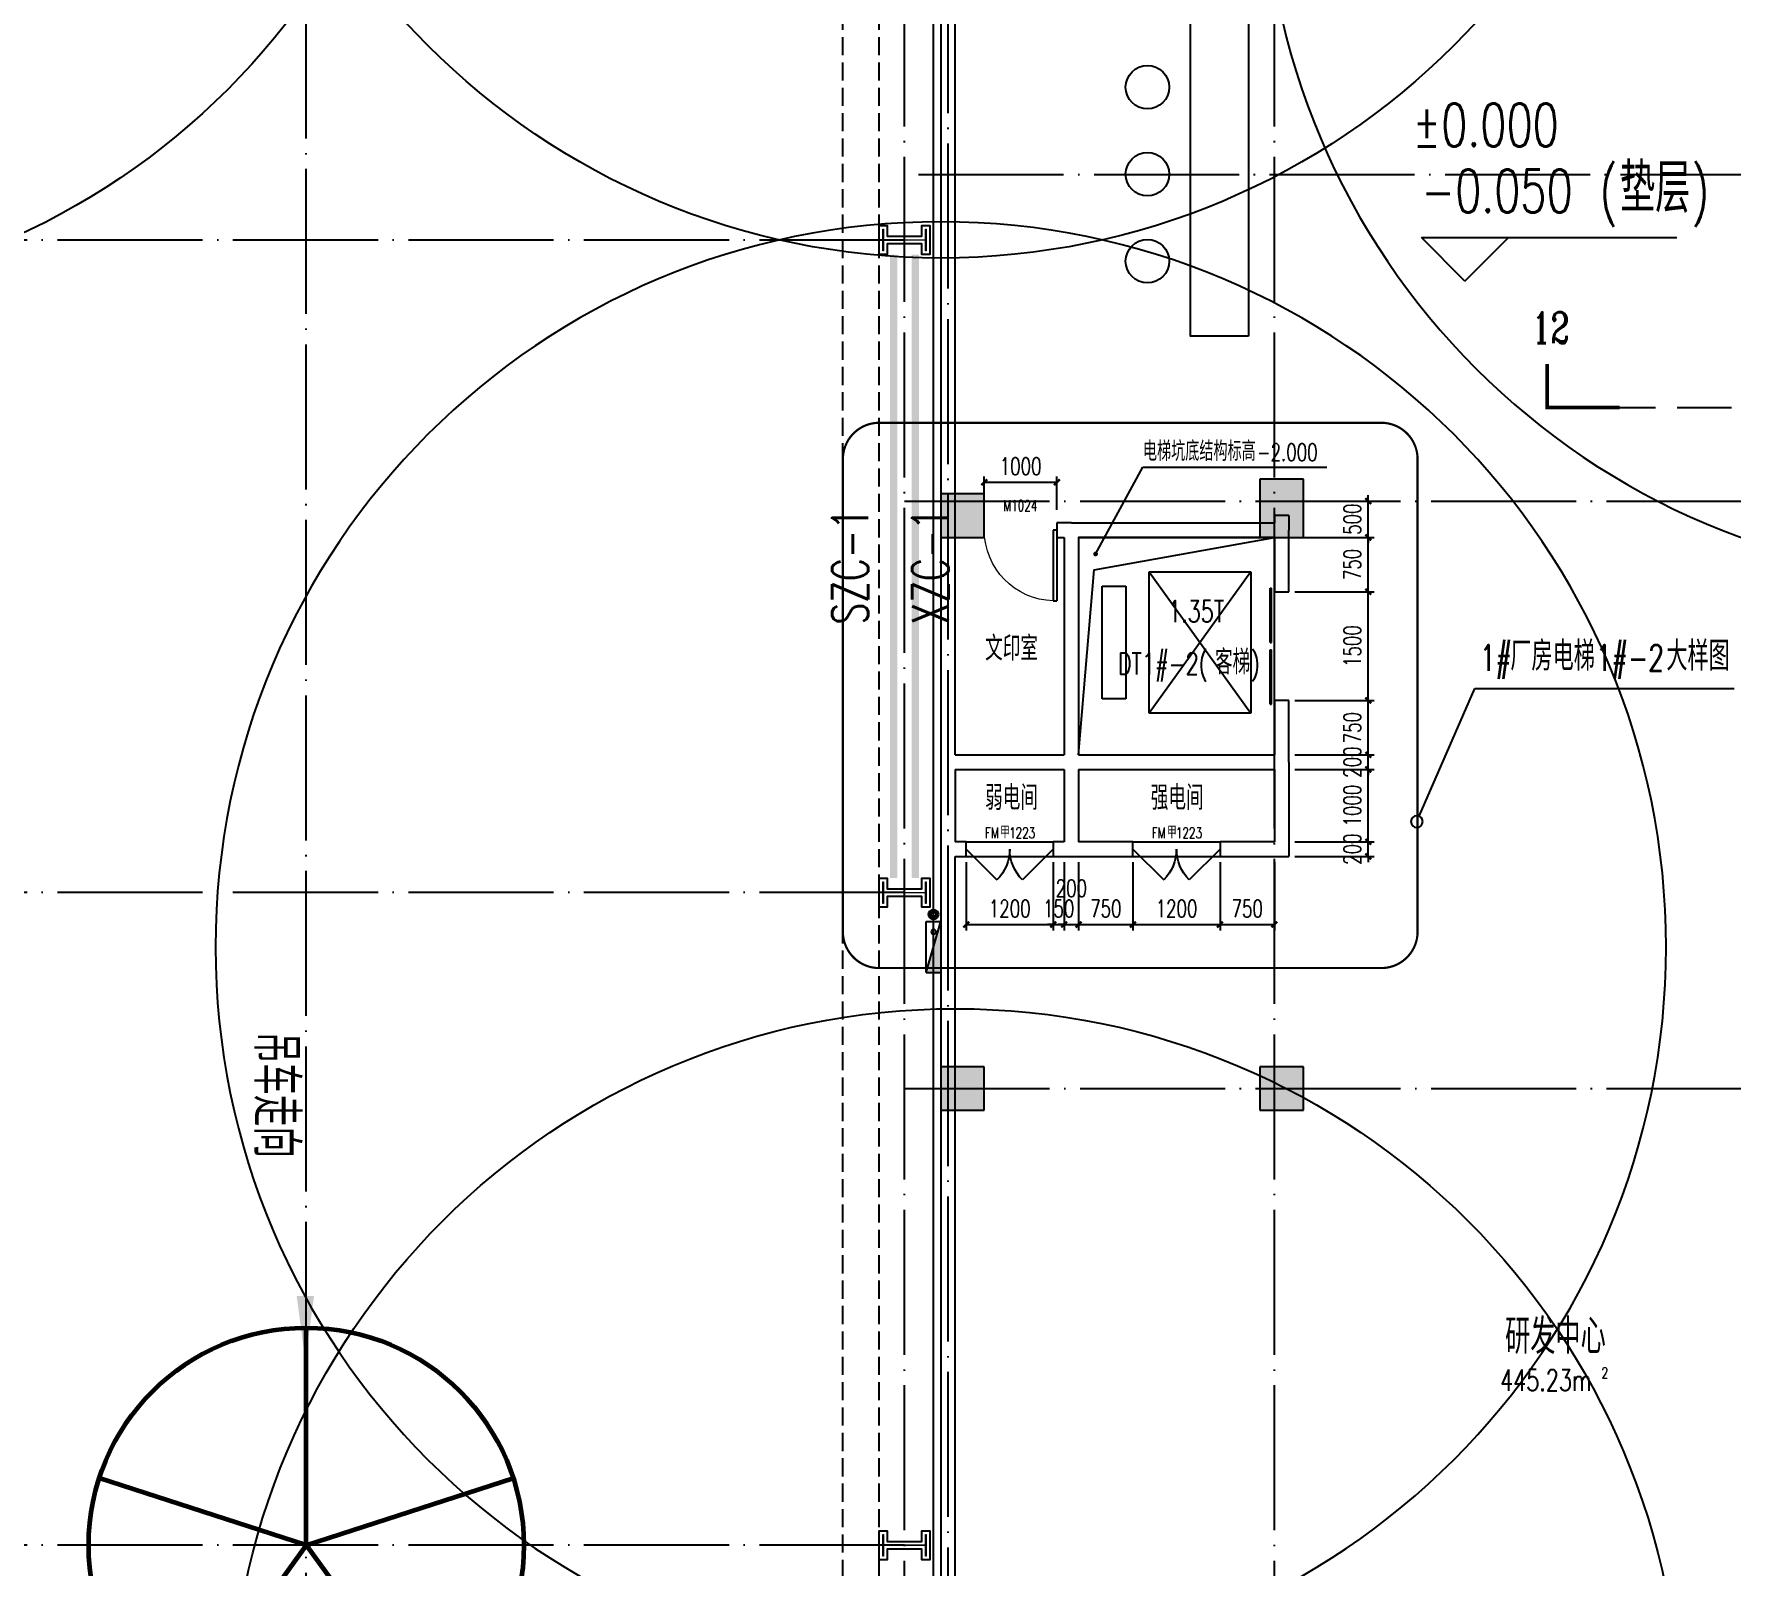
# Model space of a CAD drawing. Extents: x -1313754 to 847533, y 489853 to 941203.
# Drawn here: x -156459 to -133057, y 759533 to 780662 of the extents above; entities that cross this region are included whole.
import ezdxf
from ezdxf.enums import TextEntityAlignment as Align

# ---------------------------------------------------------------- set-up
doc = ezdxf.new("R2010")
doc.units = 0
doc.header["$LTSCALE"] = 1000
doc.header["$MEASUREMENT"] = 0
for name, pattern in [('CENTER', [2, 1.25, -0.25, 0.25, -0.25]), ('DASH', [0.35, 0.25, -0.1]), ('DOTE', [2.42, 2, -0.2, 0.02, -0.2])]:
    doc.linetypes.add(name, pattern=pattern)
doc.layers.get('Defpoints').update_dxf_attribs({"color": 210})
for name, color, linetype in [('A-AXIS-DOTE', 14, 'DOTE'), ('A-AXIS-DP', 126, 'Continuous'), ('A-AXIS-SYMB', 3, 'Continuous'), ('A-HATCH-2', 251, 'Continuous'), ('A-LIN-V', 9, 'Continuous'), ('A-STAIR', 150, 'Continuous'), ('A-TEXT', 61, 'Continuous'), ('A-WC', 223, 'Continuous'), ('A-WINDOW', 140, 'Continuous'), ('A-防火门窗', 1, 'Continuous'), ('AS-COLN', 6, 'Continuous'), ('AS-WALL', 40, 'Continuous'), ('AS-结构边线层', 200, 'Continuous'), ('DIM_ELEV', 3, 'Continuous'), ('DIM_SYMB', 3, 'Continuous'), ('PUB_HATCH', 8, 'Continuous'), ('PUB_TEXT', 7, 'Continuous'), ('SB_ZF消火栓', 10, 'Continuous'), ('WINDOW', 4, 'Continuous'), ('建-房间', 7, 'Continuous'), ('建-标高', 3, 'Continuous'), ('建-箭头', 3, 'Continuous'), ('建-门窗编号', 7, 'Continuous')]:
    doc.layers.add(name, color=color, linetype=linetype)
for name, color, linetype, lineweight in [('LG-ZF消防', 1, 'Continuous', 60), ('S-col', 2, 'Continuous', 0), ('THIN', 7, 'Continuous', 0), ('柱间支撑', 6, 'CENTER', 0)]:
    doc.layers.add(name, color=color, linetype=linetype, lineweight=lineweight)
doc.styles.add('_TCH_DIM', font='SIMPLEX', dxfattribs={"bigfont": 'GBCBIG'})
doc.styles.add('_TCH_DIM_T3', font='SIMPLEX', dxfattribs={"width": 0.705882, "bigfont": 'GBCBIG'})
doc.styles.add('_TCH_LABEL', font='COMPLEX', dxfattribs={"bigfont": 'GBCBIG'})
doc.styles.add('A-AREA', font='SIMPLEX', dxfattribs={"bigfont": 'GBCBIG'})
doc.styles.add('A-STANDARD', font='SIMPLEX', dxfattribs={"bigfont": 'GBCBIG'})
doc.styles.add('A-WIN-LABEL', font='SIMPLEX', dxfattribs={"bigfont": 'GBCBIG'})
doc.styles.add('TSSD_Rein', font='tj-romans1.shx', dxfattribs={"width": 0.7, "bigfont": 'tj-hztxt.shx'})
doc.dimstyles.new('_TCH_ARCH&&80', dxfattribs={"dimtxt": 238, "dimasz": 80, "dimexe": 80, "dimexo": 80, "dimgap": 101, "dimtad": 1, "dimdec": 0, "dimzin": 0, "dimdsep": 46, "dimtxsty": '_TCH_DIM_T3', "dimblk": 'ARCHTICK', "dimcen": 0.09, "dimclrt": 7, "dimazin": 2, "dimtfac": 1, "dimtdec": 0, "dimtix": 1, "dimtmove": 2, "dimatfit": 3, "dimfxl": 0, "dimtolj": 1, "dimtzin": 0, "dimarcsym": 0})

# ---------------------------------------------------------------- blocks, each defined once
blk = doc.blocks.new('dote')
at = {"layer": 'A-AXIS-DOTE'}
for p, q in [((68032.2, -69160), (68032.2, 36662.3)), ((76282.2, -68993.9), (76282.2, 36606.4)), ((81382.2, -68993.9), (81382.2, 36662.3)), ((76882.2, -68810), (76882.2, 36400)), ((112355, -26100), (76282.2, -26100)), ((76282.2, -27000), (-41310, -27000)), ((76282.2, -30600), (98661.5, -30600)), ((76282.2, -36000), (-41310, -36000)), ((76282.2, -38700), (98661.5, -38700)), ((76282.2, -45000), (-41310, -45000))]:
    blk.add_line(p, q, dxfattribs=at)
at = {"layer": 'DIM_SYMB', "const_width": 50}
blk.add_lwpolyline([(85141.4, -28708.6), (85141.4, -29308.6), (86141.4, -29308.6)], dxfattribs=at)
at = {"layer": 'DIM_SYMB', "linetype": 'DASH', "ltscale": 3}
blk.add_lwpolyline([(85886.4, -29308.6), (162136.4, -29308.6)], dxfattribs=at)
at = {"layer": 'PUB_TEXT', "style": '_TCH_LABEL', "width": 0.705882}
blk.add_text('12', height=425, dxfattribs=at).set_placement((84934.2, -28421.1))
blk = doc.blocks.new('43243')
at = {"layer": 'AS-结构边线层'}
for points in [[(-144054, 741420), (-144054, 832220)], [(-143954, 832220), (-143954, 741420), (-143154, 741420), (-143154, 741720), (-140454, 741720), (-140454, 741420), (-128354, 741420), (-128354, 741420), (-128354, 741820), (-128054, 741820), (-128054, 774220), (-128354, 774220), (-128354, 774520), (-131054, 774520), (-131054, 782920), (-128354, 782920), (-128354, 783220), (-128054, 783220), (-128054, 818320)], [(-142054, 770720), (-141840, 773270), (-139354, 773720)]]:
    blk.add_lwpolyline(points, dxfattribs=at)
blk.add_lwpolyline([(-142054, 770720), (-139354, 770720), (-139354, 773720), (-142054, 773720)], close=True, dxfattribs=at)
blk = doc.blocks.new('_FZH')
at = {"layer": 'A-HATCH-2'}
blk.add_lwpolyline([(-0.437, -0.25), (-0.437, 0.25), (-0.297, 0.25), (-0.297, 0.067), (0.298, 0.067), (0.298, 0.25), (0.438, 0.25), (0.438, -0.25), (0.298, -0.25), (0.298, -0.068), (-0.297, -0.068), (-0.297, -0.25)], close=True, dxfattribs=at)
at = {"layer": 'S-col'}
blk.add_lwpolyline([(-0.375, -0.188), (-0.375, 0.187), (-0.36, 0.187), (-0.36, 0.005), (0.36, 0.005), (0.36, 0.187), (0.375, 0.187), (0.375, -0.188), (0.36, -0.188), (0.36, -0.005), (-0.36, -0.005), (-0.36, -0.188)], close=True, dxfattribs=at)
blk = doc.blocks.new('w4234324')
at = {"xscale": 800.0000000000005, "yscale": 800.0000000000005, "zscale": 800.0000000000005}
for p in [(-144454, 777820), (-144454, 768820), (-144454, 759820)]:
    blk.add_blockref('_FZH', p, dxfattribs=at)
blk = doc.blocks.new('3243243')
at = {"layer": 'A-HATCH-2', "linetype": 'DASH'}
for p, q in [((-145304.2, 741520), (-145304.2, 822870)), ((-144804.2, 741520), (-144804.2, 822870))]:
    blk.add_line(p, q, dxfattribs=at)
blk = doc.blocks.new('w4324324')
at = {"layer": 'A-HATCH-2', "lineweight": 60}
for q in [(-1694760, 686605), (-1697614, 684532), (-1691907, 684532), (-1696524, 681178), (-1692997, 681178)]:
    blk.add_line((-1694760, 683605), q, dxfattribs=at)
blk.add_circle((-1694760, 683605), 3000, dxfattribs=at)
blk = doc.blocks.new('w423432')
at = {"layer": 'A-LIN-V'}
blk.add_blockref('w4324324', (16500, -63000), dxfattribs=at)
blk = doc.blocks.new('3132')
at = {"layer": 'A-AXIS-SYMB'}
for p, q in [((-137358, 769874), (-136591, 771636)), ((-136591, 771636), (-133015, 771636))]:
    blk.add_line(p, q, dxfattribs=at)
blk.add_lwpolyline([(-137309, 769800, 1), (-137471, 769800, 1)], format="xyb", close=True, dxfattribs=at)
at = {"layer": 'DIM_ELEV', "linetype": 'DASH', "const_width": 30}
blk.add_lwpolyline([(-144804, 775300), (-137880, 775300, -0.414214), (-137380, 774800), (-137380, 768280, -0.414214), (-137880, 767780), (-144804, 767780, -0.414214), (-145304, 768280), (-145304, 774800, -0.414214)], format="xyb", close=True, dxfattribs=at)
at = {"layer": 'PUB_TEXT', "style": '_TCH_DIM', "width": 0.705882}
for s, p in [('1#', (-136522, 771881)), ('1#-2', (-134922, 771881))]:
    blk.add_text(s, height=357, dxfattribs=at).set_placement(p)
at = {"layer": 'PUB_TEXT', "style": '_TCH_DIM'}
for s, p in [('厂房电梯', (-136102, 771881)), ('大样图', (-133950, 771881))]:
    blk.add_text(s, height=405.1, dxfattribs=at).set_placement(p)
blk = doc.blocks.new('333')
at = {"layer": 'A-WC'}
blk.add_lwpolyline([(-139709.4, 776495), (-140509.4, 776495), (-140509.4, 780995), (-139709.4, 780995)], close=True, dxfattribs=at)
for centre in [(-141105.3, 779927.6), (-141105.3, 778727.6), (-141105.3, 777527.6)]:
    blk.add_circle(centre, 300, dxfattribs=at)
blk = doc.blocks.new('23124232432')
at = {"layer": '柱间支撑', "const_width": 100}
for points in [[(-144604, 777620), (-144604, 769020)], [(-144304, 777620), (-144304, 769020)]]:
    blk.add_lwpolyline(points, dxfattribs=at)
at = {"layer": 'THIN', "style": 'TSSD_Rein', "width": 0.7}
for s, p in [('SZC-1', (-144804, 773320)), ('XZC-1', (-143700, 773320))]:
    blk.add_text(s, height=500, rotation=90, dxfattribs=at).set_placement(p, align=Align.BOTTOM_CENTER)
blk = doc.blocks.new('A$C5D961328')
at = {"layer": 'SB_ZF消火栓'}
blk.add_hatch(color=256, dxfattribs=at).paths.add_polyline_path([(0, 40), (700, 40), (700, 240)])
at = {"layer": 'A-LIN-V', "ltscale": 500}
blk.add_circle((350, 40), 10001, dxfattribs=at)
at = {"layer": 'SB_ZF消火栓'}
for p, q in [((700, 240), (0, 240)), ((0, 240), (0, 40)), ((700, 240), (0, 40)), ((700, 240), (700, 40)), ((0, 40), (700, 40))]:
    blk.add_line(p, q, dxfattribs=at)
at = {"layer": 'SB_ZF消火栓', "color": 1}
blk.add_circle((140, 140), 32.5, dxfattribs=at)
blk = doc.blocks.new('43242343')
at = {"layer": 'LG-ZF消防', "linetype": 'Continuous'}
blk.add_circle((-144054, 768520), 50, dxfattribs=at)
blk = doc.blocks.new('234243242332')
at = {"layer": 'LG-ZF消防', "linetype": 'Continuous'}
blk.add_blockref('43242343', (0, 0), dxfattribs=at)
at = {"layer": 'SB_ZF消火栓'}
for p, rotation in [((-143914, 787223), 90), ((-143794, 757568), 270)]:
    blk.add_blockref('A$C5D961328', p, dxfattribs=dict(at, rotation=rotation))
blk.add_blockref('A$C5D961328', (-161209, 786930), dxfattribs=at)
at = {"layer": 'SB_ZF消火栓', "xscale": -1}
blk.add_blockref('A$C5D961328', (-129154, 783080), dxfattribs=at)
at = {"layer": 'SB_ZF消火栓', "xscale": -1, "rotation": 89.99999999999997}
blk.add_blockref('A$C5D961328', (-143914, 768420), dxfattribs=at)
blk = doc.blocks.new('w4324323333')
at = {"layer": 'AS-COLN'}
for p, q in [((-138954, 774520), (-139554, 774520)), ((-139554, 774520), (-139554, 773720)), ((-138954, 773720), (-138954, 774520)), ((-143354, 774320), (-143954, 774320)), ((-143954, 774320), (-143954, 773720)), ((-143354, 773720), (-143354, 774320)), ((-143954, 773720), (-143354, 773720)), ((-139554, 773720), (-138954, 773720)), ((-143354, 766420), (-143954, 766420)), ((-143954, 766420), (-143954, 765820)), ((-143354, 765820), (-143354, 766420)), ((-138954, 766420), (-139554, 766420)), ((-139554, 766420), (-139554, 765820)), ((-138954, 765820), (-138954, 766420)), ((-143954, 765820), (-143354, 765820)), ((-139554, 765820), (-138954, 765820))]:
    blk.add_line(p, q, dxfattribs=at)
blk = doc.blocks.new('_ArchTick')
at = {"color": 0, "linetype": 'ByBlock', "const_width": 0.4}
blk.add_lwpolyline([(-0.5, -0.5), (0.5, 0.5)], dxfattribs=at)
blk = doc.blocks.new('*D838')
at = {"layer": 'A-AXIS-DP', "color": 0, "lineweight": -2}
for p, q in [((-143354, 774100), (-143354, 774560)), ((-143354, 774480), (-142354, 774480)), ((-142354, 774100), (-142354, 774560))]:
    blk.add_line(p, q, dxfattribs=at)
at = {"layer": 'Defpoints', "color": 0}
for p in [(-142354, 774480), (-143354, 774020), (-142354, 774020)]:
    blk.add_point(p, dxfattribs=at)
at = {"layer": 'A-AXIS-DP', "color": 0, "lineweight": -2, "xscale": 80, "yscale": 80, "zscale": 80, "rotation": 180}
blk.add_blockref('_ArchTick', (-143354, 774480), dxfattribs=at)
at = {"layer": 'A-AXIS-DP', "color": 0, "lineweight": -2, "xscale": 80, "yscale": 80, "zscale": 80}
blk.add_blockref('_ArchTick', (-142354, 774480), dxfattribs=at)
at = {"layer": 'A-AXIS-DP', "color": 7, "insert": (-142854, 774700), "char_height": 238, "attachment_point": 5, "style": '_TCH_DIM_T3'}
blk.add_mtext('\\A1;1000', dxfattribs=at)
blk = doc.blocks.new('*D852')
at = {"layer": 'A-AXIS-DP', "color": 0, "lineweight": -2}
for p, q in [((-143604, 769240), (-143604, 768300)), ((-142404, 769240), (-142404, 768300)), ((-143604, 768380), (-142404, 768380))]:
    blk.add_line(p, q, dxfattribs=at)
at = {"layer": 'Defpoints', "color": 0}
for p in [(-143604, 769320), (-142404, 769320), (-142404, 768380)]:
    blk.add_point(p, dxfattribs=at)
at = {"layer": 'A-AXIS-DP', "color": 0, "lineweight": -2, "xscale": 80, "yscale": 80, "zscale": 80, "rotation": 180}
blk.add_blockref('_ArchTick', (-143604, 768380), dxfattribs=at)
at = {"layer": 'A-AXIS-DP', "color": 0, "lineweight": -2, "xscale": 80, "yscale": 80, "zscale": 80}
blk.add_blockref('_ArchTick', (-142404, 768380), dxfattribs=at)
at = {"layer": 'A-AXIS-DP', "color": 7, "insert": (-143004, 768600), "char_height": 238, "attachment_point": 5, "style": '_TCH_DIM_T3'}
blk.add_mtext('\\A1;1200', dxfattribs=at)
blk = doc.blocks.new('*D853')
at = {"layer": 'A-AXIS-DP', "color": 0, "lineweight": -2}
for p, q in [((-142404, 769240), (-142404, 768300)), ((-142254, 769240), (-142254, 768300)), ((-142404, 768380), (-142484, 768380)), ((-142404, 768380), (-142254, 768380)), ((-142254, 768380), (-142174, 768380))]:
    blk.add_line(p, q, dxfattribs=at)
at = {"layer": 'Defpoints', "color": 0}
for p in [(-142404, 769320), (-142254, 769320), (-142254, 768380)]:
    blk.add_point(p, dxfattribs=at)
at = {"layer": 'A-AXIS-DP', "color": 0, "lineweight": -2, "xscale": 80, "yscale": 80, "zscale": 80}
blk.add_blockref('_ArchTick', (-142404, 768380), dxfattribs=at)
at = {"layer": 'A-AXIS-DP', "color": 0, "lineweight": -2, "xscale": 80, "yscale": 80, "zscale": 80, "rotation": 180}
blk.add_blockref('_ArchTick', (-142254, 768380), dxfattribs=at)
at = {"layer": 'A-AXIS-DP', "color": 7, "insert": (-142329, 768600), "char_height": 238, "attachment_point": 5, "style": '_TCH_DIM_T3'}
blk.add_mtext('\\A1;150', dxfattribs=at)
blk = doc.blocks.new('*D854')
at = {"layer": 'A-AXIS-DP', "color": 0, "lineweight": -2}
for p, q in [((-142254, 769240), (-142254, 768300)), ((-142054, 769240), (-142054, 768300)), ((-142254, 768380), (-142334, 768380)), ((-142254, 768380), (-142054, 768380)), ((-142054, 768380), (-141974, 768380))]:
    blk.add_line(p, q, dxfattribs=at)
at = {"layer": 'Defpoints', "color": 0}
for p in [(-142254, 769320), (-142054, 769320), (-142054, 768380)]:
    blk.add_point(p, dxfattribs=at)
at = {"layer": 'A-AXIS-DP', "color": 0, "lineweight": -2, "xscale": 80, "yscale": 80, "zscale": 80}
blk.add_blockref('_ArchTick', (-142254, 768380), dxfattribs=at)
at = {"layer": 'A-AXIS-DP', "color": 0, "lineweight": -2, "xscale": 80, "yscale": 80, "zscale": 80, "rotation": 180}
blk.add_blockref('_ArchTick', (-142054, 768380), dxfattribs=at)
at = {"layer": 'A-AXIS-DP', "color": 7, "insert": (-142154, 768880), "char_height": 238, "attachment_point": 5, "style": '_TCH_DIM_T3'}
blk.add_mtext('\\A1;200', dxfattribs=at)
blk = doc.blocks.new('*D855')
at = {"layer": 'A-AXIS-DP', "color": 0, "lineweight": -2}
for p, q in [((-142054, 769240), (-142054, 768300)), ((-141304, 769240), (-141304, 768300)), ((-142054, 768380), (-141304, 768380))]:
    blk.add_line(p, q, dxfattribs=at)
at = {"layer": 'Defpoints', "color": 0}
for p in [(-142054, 769320), (-141304, 769320), (-141304, 768380)]:
    blk.add_point(p, dxfattribs=at)
at = {"layer": 'A-AXIS-DP', "color": 0, "lineweight": -2, "xscale": 80, "yscale": 80, "zscale": 80, "rotation": 180}
blk.add_blockref('_ArchTick', (-142054, 768380), dxfattribs=at)
at = {"layer": 'A-AXIS-DP', "color": 0, "lineweight": -2, "xscale": 80, "yscale": 80, "zscale": 80}
blk.add_blockref('_ArchTick', (-141304, 768380), dxfattribs=at)
at = {"layer": 'A-AXIS-DP', "color": 7, "insert": (-141679, 768600), "char_height": 238, "attachment_point": 5, "style": '_TCH_DIM_T3'}
blk.add_mtext('\\A1;750', dxfattribs=at)
blk = doc.blocks.new('*D856')
at = {"layer": 'A-AXIS-DP', "color": 0, "lineweight": -2}
for p, q in [((-141304, 769240), (-141304, 768300)), ((-140104, 769240), (-140104, 768300)), ((-141304, 768380), (-140104, 768380))]:
    blk.add_line(p, q, dxfattribs=at)
at = {"layer": 'Defpoints', "color": 0}
for p in [(-141304, 769320), (-140104, 769320), (-140104, 768380)]:
    blk.add_point(p, dxfattribs=at)
at = {"layer": 'A-AXIS-DP', "color": 0, "lineweight": -2, "xscale": 80, "yscale": 80, "zscale": 80, "rotation": 180}
blk.add_blockref('_ArchTick', (-141304, 768380), dxfattribs=at)
at = {"layer": 'A-AXIS-DP', "color": 0, "lineweight": -2, "xscale": 80, "yscale": 80, "zscale": 80}
blk.add_blockref('_ArchTick', (-140104, 768380), dxfattribs=at)
at = {"layer": 'A-AXIS-DP', "color": 7, "insert": (-140704, 768600), "char_height": 238, "attachment_point": 5, "style": '_TCH_DIM_T3'}
blk.add_mtext('\\A1;1200', dxfattribs=at)
blk = doc.blocks.new('*D857')
at = {"layer": 'A-AXIS-DP', "color": 0, "lineweight": -2}
for p, q in [((-140104, 769240), (-140104, 768300)), ((-139354, 769240), (-139354, 768300)), ((-140104, 768380), (-139354, 768380))]:
    blk.add_line(p, q, dxfattribs=at)
at = {"layer": 'Defpoints', "color": 0}
for p in [(-140104, 769320), (-139354, 769320), (-139354, 768380)]:
    blk.add_point(p, dxfattribs=at)
at = {"layer": 'A-AXIS-DP', "color": 0, "lineweight": -2, "xscale": 80, "yscale": 80, "zscale": 80, "rotation": 180}
blk.add_blockref('_ArchTick', (-140104, 768380), dxfattribs=at)
at = {"layer": 'A-AXIS-DP', "color": 0, "lineweight": -2, "xscale": 80, "yscale": 80, "zscale": 80}
blk.add_blockref('_ArchTick', (-139354, 768380), dxfattribs=at)
at = {"layer": 'A-AXIS-DP', "color": 7, "insert": (-139729, 768600), "char_height": 238, "attachment_point": 5, "style": '_TCH_DIM_T3'}
blk.add_mtext('\\A1;750', dxfattribs=at)
blk = doc.blocks.new('*D858')
at = {"layer": 'A-AXIS-DP', "color": 0, "lineweight": -2}
for p, q in [((-139074, 774220), (-137980, 774220)), ((-138060, 774220), (-138060, 774300)), ((-138060, 773720), (-138060, 774220)), ((-139074, 773720), (-137980, 773720)), ((-138060, 773720), (-138060, 773640))]:
    blk.add_line(p, q, dxfattribs=at)
at = {"layer": 'Defpoints', "color": 0}
for p in [(-139154, 774220), (-138060, 774220), (-139154, 773720)]:
    blk.add_point(p, dxfattribs=at)
at = {"layer": 'A-AXIS-DP', "color": 0, "lineweight": -2, "xscale": 80, "yscale": 80, "zscale": 80}
for p, rotation in [((-138060, 774220), 270), ((-138060, 773720), 90)]:
    blk.add_blockref('_ArchTick', p, dxfattribs=dict(at, rotation=rotation))
at = {"layer": 'A-AXIS-DP', "color": 7, "insert": (-138280, 773970), "char_height": 238, "attachment_point": 5, "rotation": 90, "style": '_TCH_DIM_T3'}
blk.add_mtext('\\A1;500', dxfattribs=at)
blk = doc.blocks.new('*D859')
at = {"layer": 'A-AXIS-DP', "color": 0, "lineweight": -2}
for p, q in [((-139074, 773720), (-137980, 773720)), ((-138060, 772970), (-138060, 773720)), ((-139074, 772970), (-137980, 772970))]:
    blk.add_line(p, q, dxfattribs=at)
at = {"layer": 'Defpoints', "color": 0}
for p in [(-139154, 773720), (-138060, 773720), (-139154, 772970)]:
    blk.add_point(p, dxfattribs=at)
at = {"layer": 'A-AXIS-DP', "color": 0, "lineweight": -2, "xscale": 80, "yscale": 80, "zscale": 80}
for p, rotation in [((-138060, 773720), 90), ((-138060, 772970), 270)]:
    blk.add_blockref('_ArchTick', p, dxfattribs=dict(at, rotation=rotation))
at = {"layer": 'A-AXIS-DP', "color": 7, "insert": (-138280, 773345), "char_height": 238, "attachment_point": 5, "rotation": 90, "style": '_TCH_DIM_T3'}
blk.add_mtext('\\A1;750', dxfattribs=at)
blk = doc.blocks.new('*D860')
at = {"layer": 'A-AXIS-DP', "color": 0, "lineweight": -2}
for p, q in [((-139074, 772970), (-137980, 772970)), ((-138060, 771470), (-138060, 772970)), ((-139074, 771470), (-137980, 771470))]:
    blk.add_line(p, q, dxfattribs=at)
at = {"layer": 'Defpoints', "color": 0}
for p in [(-139154, 772970), (-138060, 772970), (-139154, 771470)]:
    blk.add_point(p, dxfattribs=at)
at = {"layer": 'A-AXIS-DP', "color": 0, "lineweight": -2, "xscale": 80, "yscale": 80, "zscale": 80}
for p, rotation in [((-138060, 772970), 90), ((-138060, 771470), 270)]:
    blk.add_blockref('_ArchTick', p, dxfattribs=dict(at, rotation=rotation))
at = {"layer": 'A-AXIS-DP', "color": 7, "insert": (-138280, 772220), "char_height": 238, "attachment_point": 5, "rotation": 90, "style": '_TCH_DIM_T3'}
blk.add_mtext('\\A1;1500', dxfattribs=at)
blk = doc.blocks.new('*D861')
at = {"layer": 'A-AXIS-DP', "color": 0, "lineweight": -2}
for p, q in [((-139074, 771470), (-137980, 771470)), ((-138060, 770720), (-138060, 771470)), ((-139074, 770720), (-137980, 770720))]:
    blk.add_line(p, q, dxfattribs=at)
at = {"layer": 'Defpoints', "color": 0}
for p in [(-139154, 771470), (-138060, 771470), (-139154, 770720)]:
    blk.add_point(p, dxfattribs=at)
at = {"layer": 'A-AXIS-DP', "color": 0, "lineweight": -2, "xscale": 80, "yscale": 80, "zscale": 80}
for p, rotation in [((-138060, 771470), 90), ((-138060, 770720), 270)]:
    blk.add_blockref('_ArchTick', p, dxfattribs=dict(at, rotation=rotation))
at = {"layer": 'A-AXIS-DP', "color": 7, "insert": (-138280, 771095), "char_height": 238, "attachment_point": 5, "rotation": 90, "style": '_TCH_DIM_T3'}
blk.add_mtext('\\A1;750', dxfattribs=at)
blk = doc.blocks.new('*D862')
at = {"layer": 'A-AXIS-DP', "color": 0, "lineweight": -2}
for p, q in [((-139074, 770720), (-137980, 770720)), ((-138060, 770720), (-138060, 770800)), ((-138060, 770520), (-138060, 770720)), ((-139074, 770520), (-137980, 770520)), ((-138060, 770520), (-138060, 770440))]:
    blk.add_line(p, q, dxfattribs=at)
at = {"layer": 'Defpoints', "color": 0}
for p in [(-139154, 770720), (-138060, 770720), (-139154, 770520)]:
    blk.add_point(p, dxfattribs=at)
at = {"layer": 'A-AXIS-DP', "color": 0, "lineweight": -2, "xscale": 80, "yscale": 80, "zscale": 80}
for p, rotation in [((-138060, 770720), 270), ((-138060, 770520), 90)]:
    blk.add_blockref('_ArchTick', p, dxfattribs=dict(at, rotation=rotation))
at = {"layer": 'A-AXIS-DP', "color": 7, "insert": (-138280, 770620), "char_height": 238, "attachment_point": 5, "rotation": 90, "style": '_TCH_DIM_T3'}
blk.add_mtext('\\A1;200', dxfattribs=at)
blk = doc.blocks.new('*D863')
at = {"layer": 'A-AXIS-DP', "color": 0, "lineweight": -2}
for p, q in [((-139074, 770520), (-137980, 770520)), ((-138060, 769520), (-138060, 770520)), ((-139074, 769520), (-137980, 769520))]:
    blk.add_line(p, q, dxfattribs=at)
at = {"layer": 'Defpoints', "color": 0}
for p in [(-139154, 770520), (-138060, 770520), (-139154, 769520)]:
    blk.add_point(p, dxfattribs=at)
at = {"layer": 'A-AXIS-DP', "color": 0, "lineweight": -2, "xscale": 80, "yscale": 80, "zscale": 80}
for p, rotation in [((-138060, 770520), 90), ((-138060, 769520), 270)]:
    blk.add_blockref('_ArchTick', p, dxfattribs=dict(at, rotation=rotation))
at = {"layer": 'A-AXIS-DP', "color": 7, "insert": (-138280, 770020), "char_height": 238, "attachment_point": 5, "rotation": 90, "style": '_TCH_DIM_T3'}
blk.add_mtext('\\A1;1000', dxfattribs=at)
blk = doc.blocks.new('*D864')
at = {"layer": 'A-AXIS-DP', "color": 0, "lineweight": -2}
for p, q in [((-139074, 769520), (-137980, 769520)), ((-138060, 769520), (-138060, 769600)), ((-138060, 769320), (-138060, 769520)), ((-139074, 769320), (-137980, 769320)), ((-138060, 769320), (-138060, 769240))]:
    blk.add_line(p, q, dxfattribs=at)
at = {"layer": 'Defpoints', "color": 0}
for p in [(-139154, 769520), (-138060, 769520), (-139154, 769320)]:
    blk.add_point(p, dxfattribs=at)
at = {"layer": 'A-AXIS-DP', "color": 0, "lineweight": -2, "xscale": 80, "yscale": 80, "zscale": 80}
for p, rotation in [((-138060, 769520), 270), ((-138060, 769320), 90)]:
    blk.add_blockref('_ArchTick', p, dxfattribs=dict(at, rotation=rotation))
at = {"layer": 'A-AXIS-DP', "color": 7, "insert": (-138280, 769420), "char_height": 238, "attachment_point": 5, "rotation": 90, "style": '_TCH_DIM_T3'}
blk.add_mtext('\\A1;200', dxfattribs=at)
blk = doc.blocks.new('$DORLIB2D$00000127')
at = {"color": 0}
for points in [[(-0.533, 0.795), (-0.533, 0.69)], [(-0.033, 0.795), (-0.533, 0.795)], [(-0.033, 0.795), (-0.033, 0.69)], [(0.533, 0.795), (0.033, 0.795)], [(0.033, 0.795), (0.033, 0.69)], [(0.533, 0.795), (0.533, 0.69)], [(-0.033, 0.69), (-0.533, 0.69)], [(0.533, 0.69), (0.033, 0.69)], [(0.5, 0.5), (-0.5, 0.5)]]:
    blk.add_lwpolyline(points, dxfattribs=at)
blk = doc.blocks.new('$DorLib2D$00000116')
at = {"color": 0}
for p, q in [((-0.5, 0), (-0.146, 0.354)), ((0.5, 0), (0.146, 0.354))]:
    blk.add_line(p, q, dxfattribs=at)
for centre, start, end in [((-0.5, 0), 0, 45), ((0.5, 0), 135, 180)]:
    blk.add_arc(centre, 0.5, start, end, dxfattribs=at)
blk = doc.blocks.new('$DorLib2D$00000001')
for p, q in [((0.45, 0.975), (0.5, 0.975)), ((0.45, 0), (0.45, 0.975)), ((0.5, 0), (0.5, 0.975)), ((0.5, 0), (0.45, 0))]:
    blk.add_line(p, q)
at = {"lineweight": 13}
blk.add_arc((0.475, 0), 0.975, 91.4693, 180, dxfattribs=at)

msp = doc.modelspace()

# ---------------------------------------------------------------- hatches: boundary and pattern name
at = {"layer": 'PUB_HATCH'}
for points in [[(-139554.2, 773720), (-138954.2, 773720), (-138954.2, 774520), (-139554.2, 774520)], [(-143954.2, 773720), (-143354.2, 773720), (-143354.2, 774320), (-143954.2, 774320)], [(-143954.2, 765820), (-143354.2, 765820), (-143354.2, 766420), (-143954.2, 766420)], [(-139554.2, 765820), (-138954.2, 765820), (-138954.2, 766420), (-139554.2, 766420)]]:
    msp.add_hatch(color=256, dxfattribs=at).paths.add_polyline_path(points)

# ---------------------------------------------------------------- linework, layer by layer
at = {"layer": 'A-AXIS-SYMB'}
for p, q in [((-141820, 773490), (-141170, 774690)), ((-141170, 774690), (-138630, 774690))]:
    msp.add_line(p, q, dxfattribs=at)
at = {"layer": 'A-AXIS-SYMB', "const_width": 32}
msp.add_lwpolyline([(-141827.6, 773475.9, 1), (-141812.4, 773504.1, 1)], format="xyb", close=True, dxfattribs=at)
at = {"layer": 'A-STAIR'}
for p, q in [((-141079.2, 773245), (-139679.2, 773245)), ((-141079.2, 771295), (-141079.2, 773245)), ((-141079.2, 773245), (-139679.2, 771295)), ((-139679.2, 773245), (-141079.2, 771295)), ((-139679.2, 773245), (-139679.2, 771295)), ((-141729.2, 773045), (-141404.2, 773045)), ((-141729.2, 771495), (-141729.2, 773045)), ((-141404.2, 773045), (-141404.2, 771495)), ((-141404.2, 771495), (-141729.2, 771495)), ((-139679.2, 771295), (-141079.2, 771295))]:
    msp.add_line(p, q, dxfattribs=at)
at = {"layer": 'A-防火门窗'}
for p, q in [((-143604.2, 769520), (-142404.2, 769520)), ((-141304.2, 769520), (-140104.2, 769520)), ((-143604.2, 769320), (-142404.2, 769320)), ((-141304.2, 769320), (-140104.2, 769320))]:
    msp.add_line(p, q, dxfattribs=at)
at = {"layer": 'AS-WALL'}
for p, q in [((-143954.2, 806220), (-143954.2, 770620)), ((-143754.2, 770720), (-143754.2, 806220)), ((-143354.2, 773720), (-143354.2, 773920)), ((-142154.2, 773920), (-142354.2, 773920)), ((-142354.2, 773920), (-142354.2, 773720)), ((-142154.2, 773920), (-139354.2, 773920)), ((-139354.2, 774020), (-139354.2, 773920)), ((-139154.2, 774020), (-139354.2, 774020)), ((-139154.2, 774020), (-139154.2, 773820)), ((-142354.2, 773720), (-142254.2, 773720)), ((-142254.2, 773720), (-142254.2, 770720)), ((-142054.2, 773720), (-139354.2, 773720)), ((-142054.2, 773720), (-142054.2, 770720)), ((-139354.2, 773720), (-139354.2, 772970)), ((-139154.2, 772970), (-139154.2, 773820)), ((-139354.2, 772970), (-139154.2, 772970)), ((-139154.2, 771470), (-139354.2, 771470)), ((-139354.2, 771470), (-139354.2, 770720)), ((-139154.2, 770620), (-139154.2, 771470)), ((-143954.2, 770620), (-143954.2, 769420)), ((-143754.2, 770720), (-142254.2, 770720)), ((-142054.2, 770720), (-139354.2, 770720)), ((-139154.2, 770620), (-139154.2, 769320)), ((-143754.2, 770520), (-142254.2, 770520)), ((-143754.2, 770520), (-143754.2, 769520)), ((-142254.2, 770520), (-142254.2, 769520)), ((-142054.2, 770520), (-139354.2, 770520)), ((-142054.2, 770520), (-142054.2, 769520)), ((-139354.2, 770520), (-139354.2, 769520)), ((-143604.2, 769520), (-143754.2, 769520)), ((-143604.2, 769320), (-143604.2, 769520)), ((-142254.2, 769520), (-142404.2, 769520)), ((-142404.2, 769520), (-142404.2, 769320)), ((-141304.2, 769520), (-142054.2, 769520)), ((-141304.2, 769320), (-141304.2, 769520)), ((-139354.2, 769520), (-140104.2, 769520)), ((-140104.2, 769520), (-140104.2, 769320)), ((-143954.2, 769420), (-143954.2, 754470)), ((-143754.2, 754470), (-143754.2, 769320)), ((-143754.2, 769320), (-143604.2, 769320)), ((-142404.2, 769320), (-142154.2, 769320)), ((-142154.2, 769320), (-141304.2, 769320)), ((-140104.2, 769320), (-139154.2, 769320))]:
    msp.add_line(p, q, dxfattribs=at)
at = {"layer": '建-标高'}
for p, q in [((-136726.4, 777255), (-137326.4, 777855)), ((-137326.4, 777855), (-133806.4, 777855)), ((-136726.4, 777255), (-136126.4, 777855))]:
    msp.add_line(p, q, dxfattribs=at)
at = {"layer": '建-箭头'}
msp.add_lwpolyline([(-152716.4, 769259.4, 0, 0, 0), (-152716.4, 762359.4, 0, 240, 0), (-152716.4, 763259.4, 0, 0, 0)], format="xyseb", dxfattribs=at)

# ---------------------------------------------------------------- block references
at = {"layer": 'A-AXIS-DP'}
for name in ['3132', '3243243', '333']:
    msp.add_blockref(name, (0, 0), dxfattribs=at)
at = {"layer": 'A-LIN-V'}
msp.add_blockref('w423432', (1525556.2, 139215), dxfattribs=at)
at = {"layer": 'A-WINDOW'}
for name in ['43243', 'w4234324']:
    msp.add_blockref(name, (0, 0), dxfattribs=at)
ref = msp.add_blockref('$DorLib2D$00000001', (-142854.2, 773820), dxfattribs=dict(at, xscale=1000, yscale=-1000, zscale=199.9999999999999, rotation=359.9999999901672))
ref.add_attrib('A', 'M1024', (-143091.7, 774083.1), dxfattribs={"layer": '建-门窗编号', "ltscale": 500, "height": 148.75, "style": 'A-WIN-LABEL', "width": 0.705882})
at = {"layer": 'A-防火门窗', "xscale": 1200, "yscale": -1200, "zscale": 199.9999999999999}
for p, rotation in [((-143004.2, 769420), 359.9999999991917), ((-140704.2, 769420), 359.9999999991927)]:
    msp.add_blockref('$DorLib2D$00000116', p, dxfattribs=dict(at, rotation=rotation))
at = {"layer": 'AS-COLN'}
msp.add_blockref('w4324323333', (0, 0), dxfattribs=at)
at = {"layer": 'AS-WALL'}
msp.add_blockref('dote', (-220736.4, 804820), dxfattribs=at)
at = {"layer": 'SB_ZF消火栓', "linetype": 'Continuous'}
msp.add_blockref('234243242332', (0, 0), dxfattribs=at)
at = {"layer": 'WINDOW', "xscale": 1500, "yscale": -199.9999999999999, "zscale": 1500, "rotation": 269.9999999583889}
msp.add_blockref('$DORLIB2D$00000127', (-139254.2, 772220), dxfattribs=at)
at = {"layer": '柱间支撑'}
msp.add_blockref('23124232432', (0, 0), dxfattribs=at)

# ---------------------------------------------------------------- texts
at = {"layer": 'A-TEXT', "style": 'A-STANDARD', "width": 0.705882}
for s, p in [('1.35T', (-140820, 772550)), ('DT1#-2(', (-141514.5, 771829.7)), (')', (-139683, 771829.7))]:
    msp.add_text(s, height=297.5, dxfattribs=at).set_placement(p)
at = {"layer": 'A-TEXT', "style": 'A-STANDARD'}
for s, p in [('文印室', (-143343.4, 772020)), ('客梯', (-140174.5, 771829.7))]:
    msp.add_text(s, height=337.59, dxfattribs=at).set_placement(p)
at = {"layer": 'A-防火门窗', "style": 'A-STANDARD'}
for s, p in [('弱电间', (-143343.4, 769960)), ('强电间', (-141059.2, 769960))]:
    msp.add_text(s, height=337.59, dxfattribs=at).set_placement(p)
at = {"layer": 'PUB_TEXT', "width": 0.705882}
for s, height, style, p in [('%%P0.000', 595, 'A-STANDARD', (-137450, 779110)), ('-0.050', 595, 'A-STANDARD', (-137330, 778200)), ('(', 595, 'A-STANDARD', (-134870, 778200)), (')', 595, 'A-STANDARD', (-133607, 778200)), ('-2.000', 238, '_TCH_DIM', (-139594, 774774))]:
    msp.add_text(s, height=height, dxfattribs=dict(at, style=style)).set_placement(p)
at = {"layer": 'PUB_TEXT'}
for s, height, style, p in [('垫层', 675.18, 'A-STANDARD', (-134590, 778200)), ('电梯坑底结构标高', 270.07, '_TCH_DIM', (-141166.8, 774774))]:
    msp.add_text(s, height=height, dxfattribs=dict(at, style=style)).set_placement(p)
at = {"layer": '建-房间', "style": 'A-AREA'}
msp.add_text('研发中心', height=482.27, dxfattribs=at).set_placement((-136173.9, 762460))
at = {"layer": '建-房间', "style": 'A-AREA', "width": 0.705882}
for s, height, p in [('445.23m', 297.5, (-136241.4, 761948.1)), ('2', 148.8, (-134841.4, 762123.1))]:
    msp.add_text(s, height=height, dxfattribs=at).set_placement(p)
at = {"layer": '建-箭头', "color": 7, "style": 'A-STANDARD'}
msp.add_text('吊车走向', height=604.44, rotation=270, dxfattribs=at).set_placement((-153421.4, 766902.1))
at = {"layer": '建-门窗编号', "style": 'A-WIN-LABEL', "width": 0.705882}
for s, p in [('FM', (-143345.6, 769570)), ('1223', (-143012.7, 769570)), ('FM', (-141045.6, 769570)), ('1223', (-140712.7, 769570))]:
    msp.add_text(s, height=148.75, dxfattribs=at).set_placement(p)
at = {"layer": '建-门窗编号', "style": 'A-WIN-LABEL'}
for p in [(-143135.6, 769570), (-140835.6, 769570)]:
    msp.add_text('甲', height=168.8, dxfattribs=at).set_placement(p)

# ---------------------------------------------------------------- dimensions: what is measured, and where the dimension line sits
at = {"layer": 'A-AXIS-DP'}
for p1, p2, distance, picture, middle in [((-143354.2, 774020), (-142354.2, 774020), 460, '*D838', (-142854.2, 774700)), ((-139154.2, 773720), (-139154.2, 774220), -1094.2, '*D858', (-138280, 773970)), ((-139154.2, 772970), (-139154.2, 773720), -1094.2, '*D859', (-138280, 773345)), ((-139154.2, 771470), (-139154.2, 772970), -1094.2, '*D860', (-138280, 772220)), ((-139154.2, 770720), (-139154.2, 771470), -1094.2, '*D861', (-138280, 771095)), ((-139154.2, 770520), (-139154.2, 770720), -1094.2, '*D862', (-138280, 770620)), ((-139154.2, 769520), (-139154.2, 770520), -1094.2, '*D863', (-138280, 770020)), ((-139154.2, 769320), (-139154.2, 769520), -1094.2, '*D864', (-138280, 769420)), ((-143604.2, 769320), (-142404.2, 769320), -940, '*D852', (-143004.2, 768600)), ((-142404.2, 769320), (-142254.2, 769320), -940, '*D853', (-142329.2, 768600)), ((-142054.2, 769320), (-141304.2, 769320), -940, '*D855', (-141679.2, 768600)), ((-141304.2, 769320), (-140104.2, 769320), -940, '*D856', (-140704.2, 768600)), ((-140104.2, 769320), (-139354.2, 769320), -940, '*D857', (-139729.2, 768600))]:
    dim = msp.add_aligned_dim(p1=p1, p2=p2, distance=distance, dimstyle='_TCH_ARCH&&80', dxfattribs=at)
    dim.commit()
    dim.dimension.update_dxf_attribs({"geometry": picture, "text_midpoint": middle})
dim = msp.add_linear_dim(base=(-142054.2, 768380), p1=(-142254.2, 769320), p2=(-142054.2, 769320), angle=360, dimstyle='_TCH_ARCH&&80', dxfattribs=at)
dim.commit()
dim.dimension.update_dxf_attribs({"geometry": '*D854', "text_midpoint": (-142154.2, 768880), "dimtype": 129})

doc.saveas('drawing.dxf')
